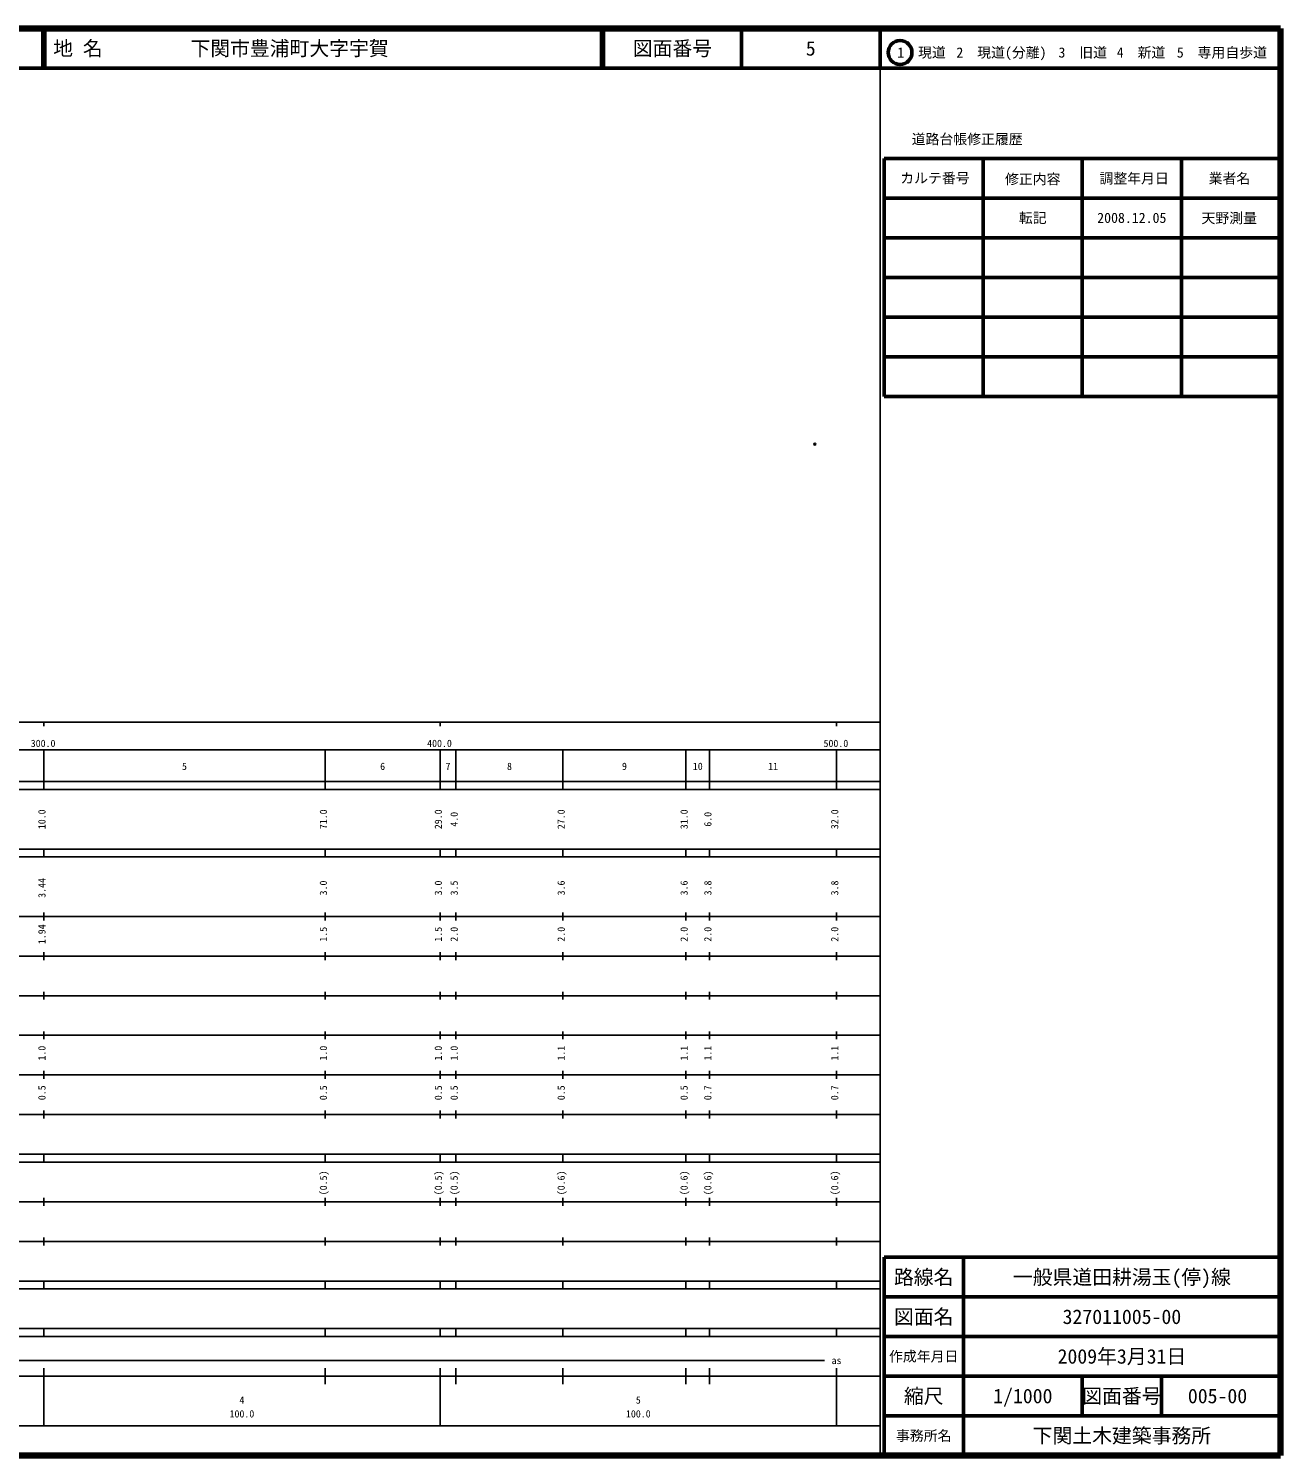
# Model space of a CAD drawing. Units: millimetres on the paper. Extents: x 40 to 680, y 20 to 380.
# Drawn here: x 364.2 to 680, y 20 to 380 of the extents above; entities that cross this region are included whole.
import ezdxf
from ezdxf.enums import TextEntityAlignment as Align

# ---------------------------------------------------------------- set-up
doc = ezdxf.new("R2010")
doc.units = ezdxf.units.MM
doc.header["$PDMODE"] = 32
doc.header["$PDSIZE"] = 0.5
doc.layers.add('M-OTRS', color=6, linetype='Continuous')
doc.layers.add('M-TTL-TXT', color=7, linetype='Continuous')
for name, color, linetype, lineweight in [('M-TTL', 2, 'Continuous', 140), ('M-TTL-BAND', 7, 'Continuous', 25), ('M-TTL-FRAM', 2, 'Continuous', 50), ('M-TTL-LINE', 7, 'Continuous', 50)]:
    doc.layers.add(name, color=color, linetype=linetype, lineweight=lineweight)
doc.styles.add('ＭＳ ゴシック', font='')
doc.styles.get('ＭＳ ゴシック').set_extended_font_data('MS Gothic')

msp = doc.modelspace()

# ---------------------------------------------------------------- linework, layer by layer
at = {"layer": 'M-OTRS'}
msp.add_point((562.517, 275.169), dxfattribs=at)
at = {"layer": 'M-TTL'}
for p, q in [((680, 380), (40, 380)), ((680, 20), (680, 380)), ((40, 20), (680, 20))]:
    msp.add_line(p, q, dxfattribs=at)
at = {"layer": 'M-TTL-BAND'}
for p, q in [((579, 20), (579, 370)), ((40, 205), (579, 205)), ((368, 205), (368, 204)), ((468, 205), (468, 204)), ((568, 205), (568, 204)), ((68, 198), (579, 198)), ((368, 188), (368, 198)), ((439, 188), (439, 198)), ((468, 188), (468, 198)), ((472, 188), (472, 198)), ((499, 188), (499, 198)), ((530, 188), (530, 198)), ((536, 188), (536, 198)), ((568, 188), (568, 198)), ((40, 190), (579, 190)), ((40, 188), (579, 188)), ((40, 173), (579, 173)), ((368, 171), (368, 173)), ((439, 171), (439, 173)), ((468, 171), (468, 173)), ((472, 171), (472, 173)), ((499, 171), (499, 173)), ((530, 171), (530, 173)), ((536, 171), (536, 173)), ((568, 171), (568, 173)), ((40, 171), (579, 171)), ((40, 156), (579, 156)), ((368, 155), (368, 157)), ((439, 155), (439, 157)), ((468, 155), (468, 157)), ((472, 155), (472, 157)), ((499, 155), (499, 157)), ((530, 155), (530, 157)), ((536, 155), (536, 157)), ((568, 155), (568, 157)), ((46, 146), (579, 146)), ((368, 145), (368, 147)), ((439, 145), (439, 147)), ((468, 145), (468, 147)), ((472, 145), (472, 147)), ((499, 145), (499, 147)), ((530, 145), (530, 147)), ((536, 145), (536, 147)), ((568, 145), (568, 147)), ((368, 135), (368, 137)), ((439, 135), (439, 137)), ((468, 135), (468, 137)), ((472, 135), (472, 137)), ((499, 135), (499, 137)), ((530, 135), (530, 137)), ((536, 135), (536, 137)), ((568, 135), (568, 137)), ((52, 136), (579, 136)), ((46, 126), (579, 126)), ((368, 125), (368, 127)), ((439, 125), (439, 127)), ((468, 125), (468, 127)), ((472, 125), (472, 127)), ((499, 125), (499, 127)), ((530, 125), (530, 127)), ((536, 125), (536, 127)), ((568, 125), (568, 127)), ((52, 116), (579, 116)), ((368, 115), (368, 117)), ((439, 115), (439, 117)), ((468, 115), (468, 117)), ((472, 115), (472, 117)), ((499, 115), (499, 117)), ((530, 115), (530, 117)), ((536, 115), (536, 117)), ((568, 115), (568, 117)), ((46, 106), (579, 106)), ((368, 105), (368, 107)), ((439, 105), (439, 107)), ((468, 105), (468, 107)), ((472, 105), (472, 107)), ((499, 105), (499, 107)), ((530, 105), (530, 107)), ((536, 105), (536, 107)), ((568, 105), (568, 107)), ((40, 96), (579, 96)), ((40, 94), (579, 94)), ((368, 94), (368, 96)), ((439, 94), (439, 96)), ((468, 94), (468, 96)), ((472, 94), (472, 96)), ((499, 94), (499, 96)), ((530, 94), (530, 96)), ((536, 94), (536, 96)), ((568, 94), (568, 96)), ((49, 84), (579, 84)), ((368, 83), (368, 85)), ((439, 83), (439, 85)), ((468, 83), (468, 85)), ((472, 83), (472, 85)), ((499, 83), (499, 85)), ((530, 83), (530, 85)), ((536, 83), (536, 85)), ((568, 83), (568, 85)), ((40, 74), (579, 74)), ((368, 73), (368, 75)), ((439, 73), (439, 75)), ((468, 73), (468, 75)), ((472, 73), (472, 75)), ((499, 73), (499, 75)), ((530, 73), (530, 75)), ((536, 73), (536, 75)), ((568, 73), (568, 75)), ((40, 64), (579, 64)), ((40, 62), (579, 62)), ((368, 62), (368, 64)), ((439, 62), (439, 64)), ((468, 62), (468, 64)), ((472, 62), (472, 64)), ((499, 62), (499, 64)), ((530, 62), (530, 64)), ((536, 62), (536, 64)), ((568, 62), (568, 64)), ((40, 52), (579, 52)), ((368, 50), (368, 52)), ((439, 50), (439, 52)), ((468, 50), (468, 52)), ((472, 50), (472, 52)), ((499, 50), (499, 52)), ((530, 50), (530, 52)), ((536, 50), (536, 52)), ((568, 50), (568, 52)), ((40, 50), (579, 50)), ((71, 44), (565, 44)), ((40, 40), (579, 40)), ((368, 27.5), (368, 42)), ((439, 38), (439, 42)), ((468, 27.5), (468, 42)), ((472, 38), (472, 42)), ((499, 38), (499, 42)), ((530, 38), (530, 42)), ((536, 38), (536, 42)), ((568, 27.5), (568, 42)), ((68, 27.5), (579, 27.5))]:
    msp.add_line(p, q, dxfattribs=at)
at = {"layer": 'M-TTL-FRAM'}
for p, q in [((580, 347.197), (580, 287.197)), ((580, 347.197), (680, 347.197)), ((580, 287.197), (680, 287.197)), ((680, 70), (580, 70)), ((580, 70), (580, 20))]:
    msp.add_line(p, q, dxfattribs=at)
at = {"layer": 'M-TTL-LINE'}
for p, q in [((367.75, 380), (367.75, 370)), ((368.25, 380), (368.25, 370)), ((508.747, 380), (508.747, 370)), ((509.247, 380), (509.247, 370)), ((543.997, 380), (543.997, 370)), ((579, 380), (579, 370)), ((40, 370), (680, 370)), ((605, 347.197), (605, 287.197)), ((630, 347.197), (630, 287.197)), ((655, 347.197), (655, 287.197)), ((580, 337.197), (680, 337.197)), ((580, 327.197), (680, 327.197)), ((580, 317.197), (680, 317.197)), ((580, 307.197), (680, 307.197)), ((580, 297.197), (680, 297.197)), ((600, 70), (600, 20)), ((680, 60), (580, 60)), ((680, 50), (580, 50)), ((680, 40), (580, 40)), ((630, 40), (630, 30)), ((650, 40), (650, 30)), ((680, 30), (580, 30))]:
    msp.add_line(p, q, dxfattribs=at)
msp.add_circle((584.031, 373.958), 3, dxfattribs=at)

# ---------------------------------------------------------------- texts
at = {"layer": 'M-TTL-BAND', "style": 'ＭＳ ゴシック'}
for s, p in [('300.0', (367.844, 198.195)), ('400.0', (467.844, 198.195)), ('500.0', (567.844, 198.195)), ('5', (403.5, 192.405)), ('6', (453.5, 192.405)), ('7', (470, 192.405)), ('8', (485.5, 192.405)), ('9', (514.5, 192.405)), ('10', (533, 192.405)), ('11', (552, 192.405)), ('as', (568, 42.5)), ('4', (418, 32.523)), ('5', (518, 32.523)), ('100.0', (418, 29.033)), ('100.0', (518, 29.033))]:
    msp.add_text(s, height=1.833, dxfattribs=at).set_placement(p, align=Align.BOTTOM_CENTER)
for s, p in [('10.0', (369, 180.5)), ('71.0', (440, 180.5)), ('29.0', (469, 180.5)), ('4.0', (473, 180.5)), ('27.0', (500, 180.5)), ('31.0', (531, 180.5)), ('6.0', (537, 180.5)), ('32.0', (569, 180.5)), ('3.44', (369, 163.174)), ('3.0', (440, 163.174)), ('3.0', (469, 163.174)), ('3.5', (473, 163.174)), ('3.6', (500, 163.174)), ('3.6', (531, 163.174)), ('3.8', (537, 163.174)), ('3.8', (569, 163.174)), ('1.94', (369, 151.5)), ('1.5', (440, 151.5)), ('1.5', (469, 151.5)), ('2.0', (473, 151.5)), ('2.0', (500, 151.5)), ('2.0', (531, 151.5)), ('2.0', (537, 151.5)), ('2.0', (569, 151.5)), ('1.0', (369, 121.5)), ('1.0', (440, 121.5)), ('1.0', (469, 121.5)), ('1.0', (473, 121.5)), ('1.1', (500, 121.5)), ('1.1', (531, 121.5)), ('1.1', (537, 121.5)), ('1.1', (569, 121.5)), ('0.5', (369, 111.5)), ('0.5', (440, 111.5)), ('0.5', (469, 111.5)), ('0.5', (473, 111.5)), ('0.5', (500, 111.5)), ('0.5', (531, 111.5)), ('0.7', (537, 111.5)), ('0.7', (569, 111.5)), ('(0.5)', (440, 88.764)), ('(0.5)', (469, 88.764)), ('(0.5)', (473, 88.764)), ('(0.6)', (500, 88.764)), ('(0.6)', (531, 88.764)), ('(0.6)', (537, 88.764)), ('(0.6)', (569, 88.764))]:
    msp.add_text(s, height=1.833, rotation=90, dxfattribs=at).set_placement(p, align=Align.BOTTOM_CENTER)
at = {"layer": 'M-TTL-TXT', "style": 'ＭＳ ゴシック'}
for s, p in [('地 名', (370.38, 375)), ('下関市豊浦町大字宇賀', (405.024, 375))]:
    msp.add_text(s, height=3.666, dxfattribs=at).set_placement(p, align=Align.MIDDLE_LEFT)
for s, height, p in [('図面番号', 3.666, (526.622, 375)), ('5', 3.666, (561.497, 375)), ('1\u3000現道', 2.566, (589.448, 373.958)), ('2\u3000現道(分離)', 2.566, (609.619, 373.958)), ('3\u3000旧道', 2.566, (630.121, 373.958)), ('4\u3000新道', 2.566, (644.824, 373.958)), ('5\u3000専用自歩道', 2.566, (665.228, 373.958)), ('道路台帳修正履歴', 2.566, (600.968, 352.113)), ('カルテ番号', 2.566, (592.839, 342.277)), ('修正内容', 2.566, (617.509, 342.023)), ('調整年月日', 2.566, (643.089, 342.197)), ('業者名', 2.566, (667.134, 342.197)), ('転記', 2.566, (617.5, 332.245)), ('2008.12.05', 2.566, (642.5, 332.245)), ('天野測量', 2.566, (667.077, 332.189)), ('路線名', 3.666, (590, 65)), ('路線名', 3.666, (590, 65)), ('一般県道田耕湯玉(停)線', 3.666, (640, 65)), ('図面名', 3.666, (590, 55)), ('図面名', 3.666, (590, 55)), ('327011005-00', 3.666, (640, 55)), ('2009年3月31日', 3.666, (640, 45)), ('作成年月日', 2.566, (590, 45)), ('作成年月日', 2.566, (590, 45)), ('縮尺', 3.666, (590, 35)), ('縮尺', 3.666, (590, 35)), ('1/1000', 3.666, (615, 35)), ('図面番号', 3.666, (640, 35)), ('図面番号', 3.666, (640, 35)), ('005-00', 3.666, (664.125, 35)), ('事務所名', 2.566, (590, 25)), ('事務所名', 2.566, (590, 25)), ('下関土木建築事務所', 3.666, (640, 25))]:
    msp.add_text(s, height=height, dxfattribs=at).set_placement(p, align=Align.MIDDLE_CENTER)

doc.saveas('drawing.dxf')
